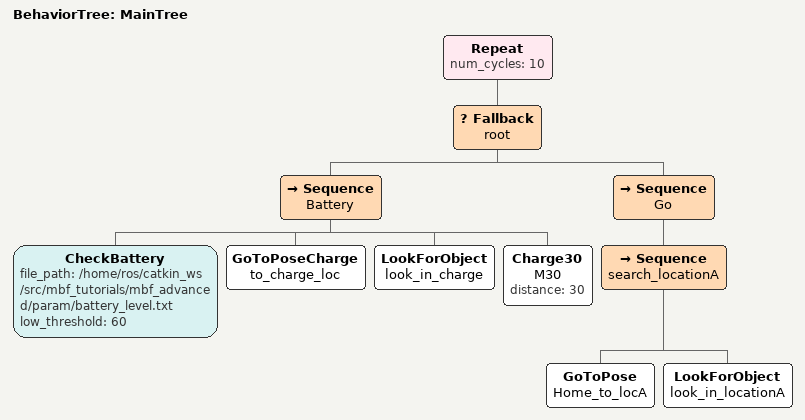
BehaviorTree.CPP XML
<root main_tree_to_execute = "MainTree" >
    <BehaviorTree ID="MainTree">
        <Repeat num_cycles="10">
            <Fallback name="root">

                <Sequence name="Battery">
                    <CheckBattery file_path="/home/ros/catkin_ws/src/mbf_tutorials/mbf_advanced/param/battery_level.txt" low_threshold="60"/>
                    <GoToPoseCharge       name="to_charge_loc"   />
                    <LookForObject  name="look_in_charge"/>
                    <Charge30      name="M30" distance="30"  />
                </Sequence>

                <Sequence name="Go">
                    <Sequence name="search_locationA">
                        <GoToPose       name="Home_to_locA"   />
                        <LookForObject  name="look_in_locationA"/>
                    </Sequence>
                </Sequence>

            </Fallback>
        </Repeat>
    </BehaviorTree>
 </root>
